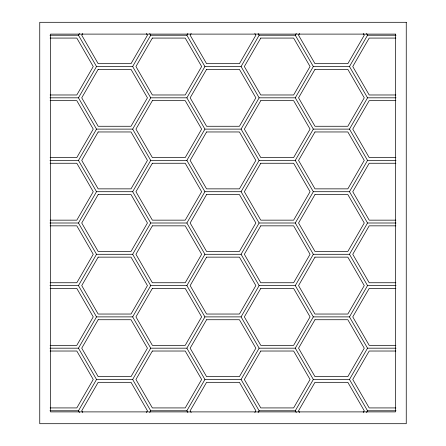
<?xml version="1.0" encoding="UTF-8"?>
<svg xmlns="http://www.w3.org/2000/svg" width="446" height="446" viewBox="0 0 446 446"><rect width="100%" height="100%" fill="white"/><g stroke="black" fill="none" stroke-linecap="round" stroke-linejoin="round"><path stroke-width="0.67" d="M96.526 66.526L132.657 66.526L150.726 97.819L132.657 129.117L96.526 129.117L78.457 97.819L96.526 66.526L78.457 35.228L79.472 33.467M82.755 33.467L81.741 35.228L98.165 63.678L131.018 63.678L147.442 35.228L146.422 33.467M396.037 35.228L367.543 35.228L349.474 66.526L367.543 97.819L349.474 129.117L313.343 129.117L295.274 160.409L259.137 160.409L241.069 191.708L204.931 191.708L186.863 223L150.726 223L132.657 191.708L96.526 191.708L78.457 160.409L96.526 129.117M132.657 66.526L150.726 35.228L186.863 35.228L204.931 66.526L241.069 66.526L259.137 35.228L295.274 35.228L313.343 66.526L349.474 66.526M259.137 348.181L241.069 316.883L204.931 316.883L186.863 285.591L204.931 254.292L241.069 254.292L259.137 285.591L295.274 285.591L313.343 254.292L349.474 254.292L367.543 285.591L349.474 316.883L367.543 348.181L349.474 379.474L313.343 379.474L295.274 348.181L259.137 348.181L241.069 379.474L204.931 379.474L186.863 348.181L150.726 348.181L132.657 316.883L96.526 316.883L78.457 285.591L96.526 254.292L78.457 223L96.526 191.708M186.863 35.228L187.883 33.467M191.167 33.467L190.147 35.228L206.576 63.678L239.424 63.678L255.853 35.228L254.833 33.467M132.657 191.708L150.726 160.409L132.657 129.117M150.726 160.409L186.863 160.409L204.931 129.117L186.863 97.819L204.931 66.526M49.963 410.772L78.457 410.772L96.526 379.474L78.457 348.181L96.526 316.883M132.657 316.883L150.726 285.591L132.657 254.292L150.726 223M204.931 129.117L241.069 129.117L259.137 97.819L295.274 97.819L313.343 129.117M295.274 35.228L296.289 33.467M299.578 33.467L298.558 35.228L314.982 63.678L347.835 63.678L364.259 35.228L363.245 33.467M96.526 379.474L132.657 379.474L150.726 348.181M295.274 97.819L313.343 66.526M146.422 412.533L147.442 410.772L131.018 382.322L98.165 382.322L81.741 410.772L82.755 412.533M149.711 412.533L150.726 410.772L186.863 410.772L204.931 379.474M186.863 348.181L204.931 316.883M241.069 254.292L259.137 223L295.274 223L313.343 191.708L295.274 160.409M241.069 316.883L259.137 285.591M349.474 254.292L367.543 223L349.474 191.708L367.543 160.409L349.474 129.117M254.833 412.533L255.853 410.772L239.424 382.322L206.576 382.322L190.147 410.772L191.167 412.533M258.117 412.533L259.137 410.772L241.069 379.474M295.274 348.181L313.343 316.883L295.274 285.591M259.137 410.772L295.274 410.772L313.343 379.474M363.245 412.533L364.259 410.772L347.835 382.322L314.982 382.322L298.558 410.772L299.578 412.533M366.528 412.533L367.543 410.772L349.474 379.474M49.963 35.228L78.457 35.228M50.119 38.077L76.812 38.077L93.236 66.526L76.812 94.976L50.119 94.976M395.881 38.077L369.188 38.077L352.764 66.526L369.188 94.976L395.881 94.976M49.963 97.819L78.457 97.819M150.726 97.819L186.863 97.819M367.543 97.819L396.037 97.819M50.119 100.668L76.812 100.668L93.236 129.117L76.812 157.566L50.119 157.566M395.881 100.668L369.188 100.668L352.764 129.117L369.188 157.566L395.881 157.566M49.963 160.409L78.457 160.409M367.543 160.409L396.037 160.409M50.119 163.253L76.812 163.253L93.236 191.708L76.812 220.157L50.119 220.157M395.881 163.253L369.188 163.253L352.764 191.708L369.188 220.157L395.881 220.157M313.343 191.708L349.474 191.708M49.963 223L78.457 223M367.543 223L396.037 223M50.119 225.843L76.812 225.843L93.236 254.292L76.812 282.747L50.119 282.747M395.881 225.843L369.188 225.843L352.764 254.292L369.188 282.747L395.881 282.747M96.526 254.292L132.657 254.292M49.963 285.591L78.457 285.591M150.726 285.591L186.863 285.591M367.543 285.591L396.037 285.591M50.119 288.434L76.812 288.434L93.236 316.883L76.812 345.332L50.119 345.332M395.881 288.434L369.188 288.434L352.764 316.883L369.188 345.332L395.881 345.332M313.343 316.883L349.474 316.883M49.963 348.181L78.457 348.181M367.543 348.181L396.037 348.181M50.119 351.024L76.812 351.024L93.236 379.474L76.812 407.923L50.119 407.923M395.881 351.024L369.188 351.024L352.764 379.474L369.188 407.923L395.881 407.923M367.543 410.772L396.037 410.772M366.528 33.467L367.543 35.228M258.117 33.467L259.137 35.228M241.069 66.526L259.137 97.819M241.069 129.117L259.137 160.409M295.274 223L313.343 254.292M149.711 33.467L150.726 35.228M241.069 191.708L259.137 223M186.863 160.409L204.931 191.708M186.863 223L204.931 254.292M295.274 410.772L296.289 412.533M186.863 410.772L187.883 412.533M132.657 379.474L150.726 410.772M78.457 410.772L79.472 412.533M98.165 69.37L81.741 97.819L98.165 126.268L131.018 126.268L147.442 97.819L131.018 69.37L98.165 69.37M98.165 131.96L81.741 160.409L98.165 188.859L131.018 188.859L147.442 160.409L131.018 131.96L98.165 131.96M152.37 38.077L135.946 66.526L152.37 94.976L185.224 94.976L201.648 66.526L185.224 38.077L152.37 38.077M98.165 194.551L81.741 223L98.165 251.449L131.018 251.449L147.442 223L131.018 194.551L98.165 194.551M152.37 100.668L135.946 129.117L152.37 157.566L185.224 157.566L201.648 129.117L185.224 100.668L152.37 100.668M98.165 257.141L81.741 285.591L98.165 314.04L131.018 314.04L147.442 285.591L131.018 257.141L98.165 257.141M152.37 163.253L135.946 191.708L152.37 220.157L185.224 220.157L201.648 191.708L185.224 163.253L152.37 163.253M206.576 69.37L190.147 97.819L206.576 126.268L239.424 126.268L255.853 97.819L239.424 69.37L206.576 69.37M98.165 319.732L81.741 348.181L98.165 376.63L131.018 376.63L147.442 348.181L131.018 319.732L98.165 319.732M152.37 225.843L135.946 254.292L152.37 282.747L185.224 282.747L201.648 254.292L185.224 225.843L152.37 225.843M206.576 131.96L190.147 160.409L206.576 188.859L239.424 188.859L255.853 160.409L239.424 131.96L206.576 131.96M260.776 38.077L244.352 66.526L260.776 94.976L293.63 94.976L310.054 66.526L293.63 38.077L260.776 38.077M152.37 288.434L135.946 316.883L152.37 345.332L185.224 345.332L201.648 316.883L185.224 288.434L152.37 288.434M206.576 194.551L190.147 223L206.576 251.449L239.424 251.449L255.853 223L239.424 194.551L206.576 194.551M260.776 100.668L244.352 129.117L260.776 157.566L293.63 157.566L310.054 129.117L293.63 100.668L260.776 100.668M152.37 351.024L135.946 379.474L152.37 407.923L185.224 407.923L201.648 379.474L185.224 351.024L152.37 351.024M206.576 257.141L190.147 285.591L206.576 314.04L239.424 314.04L255.853 285.591L239.424 257.141L206.576 257.141M260.776 163.253L244.352 191.708L260.776 220.157L293.63 220.157L310.054 191.708L293.63 163.253L260.776 163.253M314.982 69.37L298.558 97.819L314.982 126.268L347.835 126.268L364.259 97.819L347.835 69.37L314.982 69.37M206.576 319.732L190.147 348.181L206.576 376.63L239.424 376.63L255.853 348.181L239.424 319.732L206.576 319.732M260.776 225.843L244.352 254.292L260.776 282.747L293.63 282.747L310.054 254.292L293.63 225.843L260.776 225.843M314.982 131.96L298.558 160.409L314.982 188.859L347.835 188.859L364.259 160.409L347.835 131.96L314.982 131.96M260.776 288.434L244.352 316.883L260.776 345.332L293.63 345.332L310.054 316.883L293.63 288.434L260.776 288.434M314.982 194.551L298.558 223L314.982 251.449L347.835 251.449L364.259 223L347.835 194.551L314.982 194.551M260.776 351.024L244.352 379.474L260.776 407.923L293.63 407.923L310.054 379.474L293.63 351.024L260.776 351.024M314.982 257.141L298.558 285.591L314.982 314.04L347.835 314.04L364.259 285.591L347.835 257.141L314.982 257.141M314.982 319.732L298.558 348.181L314.982 376.63L347.835 376.63L364.259 348.181L347.835 319.732L314.982 319.732M406.25 22.3L39.75 22.3L39.75 423.7L406.25 423.7L406.25 22.3M395.468 34.108L50.532 34.108L50.532 411.892L395.468 411.892L395.468 34.108"/></g></svg>
